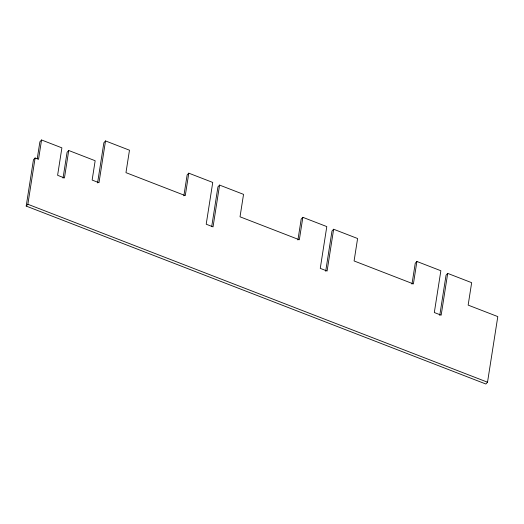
<?xml version="1.0" encoding="UTF-8"?>
<svg xmlns="http://www.w3.org/2000/svg" width="524" height="524" viewBox="0 0 524 524"><rect width="100%" height="100%" fill="white"/><g stroke="black" fill="none" stroke-linecap="round" stroke-linejoin="round"><path stroke-width="0.79" d="M26.2 206.083L33.444 159.807L35.108 157.993L38.534 159.316L41.56 139.98L61.898 147.853L57.601 175.304L64.445 177.957L68.742 150.499L95.165 160.73L92.139 180.066L98.984 182.719L105.527 140.936L129.48 150.205L125.963 172.651L185.273 195.616L188.791 173.169L212.744 182.437L206.201 224.22L213.045 226.872L219.582 185.09L243.542 194.365L240.025 216.805L299.335 239.769L302.852 217.322L326.799 226.591L320.262 268.38L327.1 271.026L333.644 229.243L357.597 238.518L354.086 260.959L413.397 283.923L416.908 261.476L440.861 270.744L434.317 312.533L441.162 315.179L447.706 273.397L471.659 282.672L468.148 305.112L497.8 316.594L487.523 382.206L485.866 384.02L26.2 206.083L27.864 204.262L35.108 157.993M37.243 158.713L39.896 141.794L41.56 139.98M63.031 178.153L67.079 152.32L68.742 150.499M97.569 182.928L103.863 142.751L105.527 140.936M183.865 195.825L187.127 174.983L188.791 173.169M211.755 226.276L217.925 186.904L219.582 185.09M297.92 239.979L301.189 219.137L302.852 217.322M325.692 271.236L331.98 231.058L333.644 229.243M411.982 284.132L415.244 263.29L416.908 261.476M439.754 315.389L446.042 275.211L447.706 273.397M27.864 204.262L487.523 382.206"/></g></svg>
